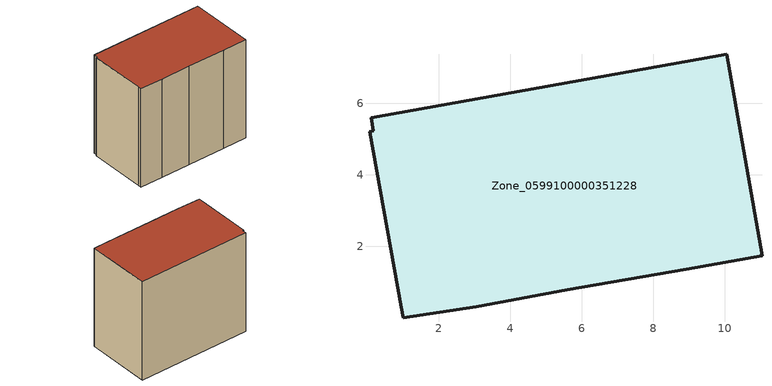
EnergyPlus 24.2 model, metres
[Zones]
Zone_0599100000351228
 floor ground (C_G): 0.17,5.23 0.12,5.6 10.06,7.37 11.04,1.74 8.93,1.35 5.6,0.78 3.05,0.32 1,0 0.95,0.3 0.06,5.21 z0
 wall outside (C_F): 11.04,1.74 10.06,7.37 0.12,5.6 0.17,5.23 0.06,5.21 0.95,0.3 1,0 3.05,0.32 5.6,0.78 8.93,1.35 11.04,1.74 z0:9.04
 roof outside (C_R): 0.06,5.21 0.95,0.3 1,0 3.05,0.32 5.6,0.78 8.93,1.35 11.04,1.74 10.06,7.37 0.12,5.6 0.17,5.23 z9.04
[BUILDING]
Pand.0599100000351228: North Axis=0; Terrain=City; Loads Convergence Tolerance Value=0.04; Temperature Convergence Tolerance Value=0.4; Solar Distribution=FullExterior; Maximum Number of Warmup Days=25; Minimum Number of Warmup Days=1
[Site:Location]
Rotterdam.The.Hague.AP_ZH_NLD Design_Conditions: Latitude=51.96; Longitude=4.45; Time Zone=1; Elevation=-4.5
[SITE:GROUNDTEMPERATURE:BUILDINGSURFACE]
18, 18, 18, 18, 18, 18, 18, 18, 18, 18, 18, 18
[MATERIAL] Thermal Absorptance=0.9; Solar Absorptance=0.7; Visible Absorptance=0.7
Name | Roughness | Thickness | Conductivity | Density | Specific Heat
G.TI.1992-2005 | MediumSmooth | 0.15 | 0.06 | 540 | 1210
F.TI.1992-2005 | Rough | 0.3 | 0.12 | 1920 | 840
R.TI.1992-2005 | MediumRough | 0.2 | 0.08 | 1500 | 1000
[CONSTRUCTION]
C_G: G.TI.1992-2005
C_F: F.TI.1992-2005
C_R: R.TI.1992-2005
[ZONE]
Zone_0599100000351228: Type=1; Multiplier=1; Ceiling Height=Autocalculate; Volume=Autocalculate; Floor Area=autocalculate; Part of Total Floor Area=Yes
[ZONEINFILTRATION:DESIGNFLOWRATE]
Infil_Zone_0599100000351228: Zone or ZoneList or Space or SpaceList=Zone_0599100000351228; Schedule=AlwaysOn; Design Flow Rate Calculation Method=Flow/Area; Flow Rate per Floor Area=0.0015; Constant Term Coefficient=1; Temperature Term Coefficient=0; Velocity Term Coefficient=0; Velocity Squared Term Coefficient=0
[HVACTEMPLATE:ZONE:IDEALLOADSAIRSYSTEM]
Zone_0599100000351228: Maximum Heating Supply Air Temperature=50; Minimum Cooling Supply Air Temperature=13; Maximum Heating Supply Air Humidity Ratio=0.0156; Minimum Cooling Supply Air Humidity Ratio=0.0077; Heating Limit=NoLimit; Cooling Limit=NoLimit; Dehumidification Control Type=ConstantSensibleHeatRatio; Cooling Sensible Heat Ratio=0.7; Dehumidification Setpoint=60; Humidification Control Type=None; Humidification Setpoint=30; Outdoor Air Method=None; Outdoor Air Flow Rate per Person=0.00944; Outdoor Air Flow Rate per Zone Floor Area=0; Outdoor Air Flow Rate per Zone=0; Demand Controlled Ventilation Type=None; Outdoor Air Economizer Type=NoEconomizer; Heat Recovery Type=None; Sensible Heat Recovery Effectiveness=0.7; Latent Heat Recovery Effectiveness=0.65
[ZONECONTROL:THERMOSTAT]
ThermostatControl_Zone_0599100000351228: Zone or ZoneList=Zone_0599100000351228; Control Type Schedule=DualSetpointControlType; Control 1=Thermostat_Zone_0599100000351228; Temperature Difference Between Cutout And Setpoint=0
[THERMOSTATSETPOINT:DUALSETPOINT]
Thermostat_Zone_0599100000351228: Heating Setpoint Temperature Schedule=HeatingSetpoint_Zone_0599100000351228; Cooling Setpoint Temperature Schedule=CoolingSetpoint_Zone_0599100000351228
[SCHEDULE:COMPACT]
HeatingSetpoint_Zone_0599100000351228: Through: 12/31, For: AllDays, Until: 24:00, 21
CoolingSetpoint_Zone_0599100000351228: Through: 12/31, For: AllDays, Until: 24:00, 24
DualSetpointControlType: Through: 12/31, For: AllDays, Until: 24:00, 4
AlwaysOn: Through: 12/31, For: AllDays, Until: 24:00, 1
